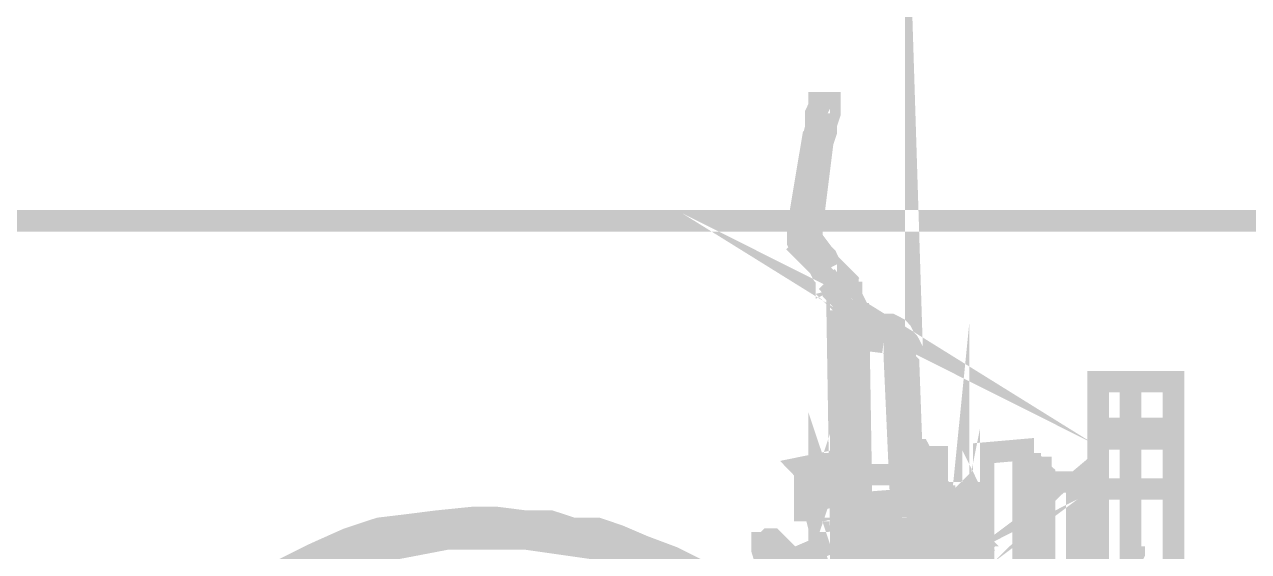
# Model space of a CAD drawing. Extents: x 0.1 to 11.6, y 0.3 to 16.2.
# Drawn here: x 7.908 to 8.478, y 14.886 to 15.131 of the extents above; entities that cross this region are included whole.
import ezdxf

# ---------------------------------------------------------------- set-up
doc = ezdxf.new("R2010")
doc.units = 0
doc.header["$MEASUREMENT"] = 0

msp = doc.modelspace()

# ---------------------------------------------------------------- linework, layer by layer
at = {"color": 0, "const_width": 0.01}
for points in [[(8.30501, 14.9917), (8.30832, 14.9917), (8.31168, 14.9917), (8.315, 14.99), (8.31668, 14.9883), (8.31836, 14.985), (8.31999, 14.9833), (8.32167, 14.98), (8.32167, 14.9783), (8.32335, 14.925), (8.32335, 14.9283), (8.32335, 14.9317), (8.32335, 14.9333), (8.32497, 14.9333), (8.32667, 14.93), (8.32835, 14.925), (8.33003, 14.92), (8.33003, 14.9183), (8.33003, 14.9167), (8.33003, 14.9183), (8.32167, 14.9267), (8.31999, 14.9733), (8.31836, 14.975), (8.31836, 14.9783), (8.31836, 14.98), (8.31668, 14.9817), (8.315, 14.9833), (8.315, 14.9867), (8.31332, 14.9883), (8.31, 14.99)], [(8.28, 15.0767), (8.28168, 15.0817), (8.28168, 15.085), (8.28331, 15.09), (8.28331, 15.0933), (8.28331, 15.095), (8.27832, 15.095), (8.27832, 15.0933), (8.27669, 15.09), (8.27669, 15.0833), (8.27501, 15.0767)], [(8.27501, 15.0367), (8.28, 15.0767), (8.27501, 15.0767), (8.26833, 15.0367)], [(8.27501, 15.0767), (8.28168, 15.075)], [(8.58501, 15.04), (7.62668, 15.04)], [(8.29665, 14.9983), (8.31, 14.99), (8.29665, 14.9967)], [(8.28, 15.025), (8.27501, 15.0317), (8.27001, 15.0267), (8.27501, 15.0217)], [(8.27501, 15.0317), (8.27501, 15.0333), (8.27501, 15.0367), (8.26833, 15.0367), (8.26833, 15.0317), (8.26833, 15.03), (8.27001, 15.0267)], [(8.28168, 15.025), (8.27669, 15.02)], [(8.28836, 15.015), (8.28999, 15.0133), (8.285, 15.0083), (8.28168, 15.0117)], [(8.28331, 15.01), (8.28836, 15.0133)], [(8.285, 15.0083), (8.285, 15.0067), (8.28668, 15.005), (8.29167, 15.01), (8.29167, 15.0117), (8.28999, 15.0133)], [(8.285, 15.0083), (8.28999, 15.0117)], [(8.29167, 15.01), (8.29167, 15.0083), (8.29167, 15.0067), (8.28668, 15.005), (8.28668, 15.0033)], [(8.28836, 15.0017), (8.28836, 15.0033), (8.28668, 15.0033), (8.28668, 14.9983), (8.28836, 14.8933), (8.28999, 14.8933), (8.29167, 14.8933), (8.29335, 14.8933), (8.29497, 14.8933), (8.29833, 14.8933), (8.29665, 14.9967), (8.29335, 14.9967), (8.29167, 14.9983), (8.28836, 15.0017), (8.28668, 15.0033), (8.29335, 15.005), (8.29665, 14.9983), (8.29665, 14.9967), (8.29497, 14.9967), (8.29167, 14.9967), (8.28999, 14.9967), (8.28836, 14.9983), (8.28668, 14.9983)], [(8.28668, 15.005), (8.28836, 15.005)], [(8.28836, 15.0033), (8.28999, 15.0033)], [(8.28836, 15.0033), (8.28999, 15.0033)], [(8.28836, 15.0033), (8.28999, 15.0033)], [(8.29167, 15.0067), (8.29335, 15.0067), (8.29335, 15.005)], [(8.29335, 15.0033), (8.29335, 14.9983)], [(8.29335, 14.9983), (8.29497, 14.9983), (8.29665, 14.9983)], [(8.29497, 14.8917), (8.29335, 14.9983)], [(8.29665, 14.9983), (8.29497, 14.9983)], [(8.30664, 14.9917), (8.29497, 14.9933), (8.29497, 14.9867)], [(8.29665, 14.995), (8.29833, 14.8933)], [(8.34332, 14.8933), (8.34332, 14.895), (8.345, 14.8967), (8.345, 14.9), (8.345, 14.9033), (8.345, 14.905), (8.345, 14.9083), (8.34668, 14.91), (8.345, 14.91), (8.34332, 14.8933), (8.34332, 14.895), (8.34169, 14.8967), (8.34169, 14.9), (8.34169, 14.9033), (8.34169, 14.9067), (8.34169, 14.9083), (8.34, 14.91), (8.34, 14.9083), (8.33832, 14.905), (8.33832, 14.9017), (8.33832, 14.9), (8.33832, 14.8983), (8.33832, 14.8967), (8.33832, 14.895), (8.33832, 14.8933), (8.33664, 14.8933), (8.33664, 14.895), (8.33664, 14.8967), (8.33664, 14.8983), (8.33664, 14.9017), (8.33664, 14.9033), (8.33664, 14.9067), (8.33664, 14.9083), (8.33664, 14.91), (8.33501, 14.91), (8.33501, 14.9067), (8.33501, 14.905), (8.33501, 14.9017), (8.33501, 14.9), (8.33501, 14.8983), (8.33501, 14.895), (8.33501, 14.8933), (8.33501, 14.895), (8.33501, 14.8967), (8.33501, 14.8983), (8.33501, 14.9), (8.33501, 14.9033)], [(8.29497, 14.985), (8.30832, 14.9833)], [(8.30832, 14.9833), (8.31, 14.9833), (8.31168, 14.9817), (8.31332, 14.98), (8.31332, 14.9783), (8.31332, 14.9767), (8.31668, 14.9017)], [(8.40831, 14.9433), (8.40831, 14.9467), (8.40831, 14.9517), (8.40831, 14.955), (8.40831, 14.9567), (8.40831, 14.96), (8.40831, 14.9617), (8.40831, 14.9633), (8.40831, 14.965), (8.42333, 14.965), (8.42333, 14.9633), (8.42333, 14.9617), (8.42333, 14.96), (8.42333, 14.9567), (8.42333, 14.955), (8.42333, 14.9517), (8.42333, 14.9467), (8.42333, 14.9433), (8.42333, 14.695)], [(8.44336, 14.8483), (8.44336, 14.9433), (8.42333, 14.9433), (8.42333, 14.9467), (8.42333, 14.9517), (8.42333, 14.955), (8.42333, 14.9567), (8.42333, 14.96), (8.42333, 14.9617), (8.42333, 14.9633), (8.42333, 14.965), (8.44336, 14.965), (8.44336, 14.9633), (8.44336, 14.9617), (8.44336, 14.96), (8.44336, 14.9567), (8.44336, 14.955), (8.44336, 14.9517), (8.44336, 14.9467), (8.44336, 14.9433)], [(8.42503, 14.9417), (8.40831, 14.9417)], [(8.44499, 14.9417), (8.42503, 14.9417)], [(8.35167, 14.9117), (8.35167, 14.91), (8.34831, 14.8933), (8.34831, 14.895), (8.34831, 14.8967), (8.34831, 14.9), (8.34831, 14.9033), (8.34668, 14.9067), (8.34668, 14.9083), (8.34668, 14.91)], [(8.44499, 14.9383), (8.42503, 14.9383), (8.40831, 14.9383)], [(8.27165, 14.92), (8.27333, 14.9217), (8.27333, 14.92), (8.27333, 14.9183), (8.27333, 14.915), (8.27333, 14.9133), (8.27333, 14.9117), (8.27333, 14.91), (8.27333, 14.9083)], [(8.32497, 14.9233), (8.32497, 14.9267), (8.32497, 14.93), (8.32497, 14.9317), (8.32497, 14.9333)], [(8.33333, 14.9283), (8.33333, 14.93), (8.33003, 14.93), (8.33003, 14.9283), (8.33333, 14.9283), (8.33333, 14.9267), (8.33333, 14.925), (8.33333, 14.9233)], [(8.37332, 14.88), (8.37332, 14.8867), (8.37332, 14.895), (8.37332, 14.9017), (8.37332, 14.9083), (8.37332, 14.9133), (8.37332, 14.9183), (8.37332, 14.9217), (8.37332, 14.9267), (8.37332, 14.93), (8.37332, 14.9317), (8.37332, 14.9333), (8.35499, 14.9317), (8.35499, 14.9283), (8.35499, 14.925), (8.35499, 14.9217), (8.35499, 14.9183), (8.35499, 14.9117), (8.35499, 14.9083), (8.35499, 14.9017), (8.35499, 14.895), (8.35499, 14.8867), (8.35499, 14.88)], [(8.27832, 14.9267), (8.28, 14.9267)], [(8.27832, 14.925), (8.27832, 14.92)], [(8.28836, 14.9067), (8.28836, 14.9083), (8.28836, 14.91), (8.28836, 14.9117), (8.28836, 14.9133), (8.28836, 14.915), (8.28836, 14.9167), (8.28836, 14.9183), (8.28836, 14.92), (8.28836, 14.9217), (8.28836, 14.9233), (8.28836, 14.925), (8.28836, 14.9267), (8.28668, 14.9267)], [(8.28836, 14.925), (8.28836, 14.92)], [(8.33501, 14.8767), (8.33333, 14.9183), (8.33165, 14.9167), (8.33003, 14.9167), (8.32835, 14.9167), (8.32667, 14.915), (8.32335, 14.9133), (8.31836, 14.91), (8.315, 14.9083), (8.31332, 14.9067), (8.31, 14.905), (8.30832, 14.9017), (8.30501, 14.9), (8.30333, 14.8983), (8.30333, 14.8967), (8.30165, 14.895), (8.30165, 14.8933), (8.30165, 14.8917), (8.30165, 14.89), (8.30333, 14.86)], [(8.34999, 14.88), (8.35667, 14.885), (8.35335, 14.8817), (8.34999, 14.88)], [(8.32335, 14.925), (8.32497, 14.9017)], [(8.32667, 14.9), (8.32497, 14.9), (8.32497, 14.9017), (8.32497, 14.905), (8.32497, 14.9067), (8.32497, 14.91), (8.32497, 14.9133), (8.32497, 14.9183), (8.32497, 14.9217), (8.32335, 14.925)], [(8.32335, 14.9233), (8.32497, 14.9233)], [(8.32335, 14.9233), (8.32497, 14.9233)], [(8.32667, 14.9), (8.32497, 14.9017), (8.32497, 14.9033), (8.32497, 14.9067), (8.32497, 14.9083), (8.32497, 14.9117), (8.32497, 14.915), (8.32497, 14.92), (8.32497, 14.9233)], [(8.33003, 14.9233), (8.33003, 14.925), (8.33003, 14.9267), (8.33003, 14.9283)], [(8.33165, 14.9267), (8.33501, 14.9267)], [(8.33165, 14.9233), (8.33501, 14.9233)], [(8.34999, 14.91), (8.34999, 14.9117), (8.35167, 14.9083), (8.35167, 14.9067), (8.35167, 14.9017), (8.35167, 14.8983), (8.35167, 14.8967), (8.35167, 14.8933), (8.35335, 14.8933)], [(8.37332, 14.88), (8.37332, 14.8867), (8.37332, 14.8933), (8.37332, 14.8983), (8.37332, 14.905), (8.37332, 14.9083), (8.37332, 14.9117), (8.37332, 14.9167), (8.37332, 14.9183), (8.37332, 14.92), (8.37332, 14.9217), (8.37332, 14.9233), (8.37332, 14.925), (8.375, 14.9267), (8.37668, 14.9267), (8.37668, 14.925), (8.37668, 14.9233), (8.37668, 14.92), (8.37668, 14.9183), (8.37668, 14.9133), (8.37668, 14.9083), (8.37668, 14.9033), (8.37668, 14.8967), (8.37668, 14.8917), (8.37668, 14.885), (8.37668, 14.8783)], [(8.38336, 14.88), (8.38336, 14.8867), (8.38336, 14.8933), (8.38336, 14.8983), (8.38336, 14.9033), (8.38336, 14.9083), (8.38336, 14.9117), (8.38336, 14.915), (8.38336, 14.9183), (8.38336, 14.92), (8.38336, 14.9217), (8.38167, 14.9233), (8.38167, 14.925), (8.37999, 14.925), (8.37831, 14.9267), (8.37668, 14.9267)], [(8.37831, 14.925), (8.37831, 14.9217), (8.37831, 14.92), (8.37831, 14.9167), (8.37831, 14.9133), (8.37831, 14.9083), (8.37831, 14.9033), (8.37831, 14.8967), (8.37831, 14.8917), (8.37831, 14.885), (8.37831, 14.8767)], [(8.40831, 14.9267), (8.39833, 14.9183), (8.38336, 14.9183), (8.38336, 14.9167), (8.38336, 14.9133), (8.38336, 14.91), (8.38336, 14.9083), (8.38336, 14.9033), (8.38336, 14.8983), (8.38336, 14.8933), (8.38336, 14.8867), (8.38336, 14.8817), (8.38336, 14.8733)], [(8.27333, 14.9217), (8.27333, 14.92)], [(8.27333, 14.92), (8.27333, 14.9183), (8.27333, 14.9167), (8.27333, 14.915), (8.27333, 14.9133), (8.27333, 14.9117), (8.27333, 14.91)], [(8.27832, 14.92), (8.28, 14.915)], [(8.28836, 14.9217), (8.28999, 14.9217)], [(8.28836, 14.9217), (8.28999, 14.9217)], [(8.28836, 14.92), (8.28836, 14.915)], [(8.315, 14.9217), (8.29497, 14.9217)], [(8.315, 14.9217), (8.31668, 14.9217), (8.31668, 14.9183)], [(8.31668, 14.9183), (8.315, 14.9183)], [(8.32667, 14.91), (8.32835, 14.9117), (8.32835, 14.91), (8.32835, 14.9083), (8.32835, 14.9067), (8.32835, 14.9033), (8.32835, 14.9), (8.32835, 14.8983), (8.32835, 14.895), (8.32835, 14.8933)], [(8.33003, 14.9217), (8.33165, 14.9217)], [(8.33333, 14.8433), (8.33333, 14.845), (8.33165, 14.9183)], [(8.33333, 14.9217), (8.33501, 14.9217)], [(8.34332, 14.91), (8.345, 14.9117), (8.345, 14.91), (8.345, 14.9083), (8.345, 14.9067), (8.345, 14.9033), (8.34668, 14.9), (8.34668, 14.8983), (8.34668, 14.8967)], [(8.37332, 14.9217), (8.375, 14.9217)], [(8.38336, 14.92), (8.38167, 14.9183), (8.38167, 14.9167)], [(8.38336, 14.9183), (8.38499, 14.9183)], [(8.39833, 14.9183), (8.39833, 14.915), (8.39833, 14.9133), (8.39833, 14.91), (8.39833, 14.9067), (8.39833, 14.9017), (8.39833, 14.8967), (8.39833, 14.8917), (8.39833, 14.885), (8.39833, 14.8783)], [(8.28, 14.915), (8.27832, 14.91)], [(8.28668, 14.9167), (8.28, 14.915)], [(8.31668, 14.915), (8.31836, 14.915)], [(8.31668, 14.915), (8.31668, 14.91)], [(8.32667, 14.9), (8.32835, 14.9033), (8.33003, 14.9067), (8.33165, 14.91), (8.33165, 14.915), (8.33165, 14.9167)], [(8.33832, 14.895), (8.33832, 14.8933), (8.33664, 14.8933), (8.33664, 14.895), (8.33664, 14.8967), (8.33664, 14.8983), (8.33664, 14.9), (8.33664, 14.9033), (8.33664, 14.905), (8.33501, 14.905), (8.33501, 14.9017), (8.33501, 14.8983), (8.33501, 14.8967), (8.33501, 14.895), (8.33501, 14.8933), (8.33501, 14.895), (8.33501, 14.8933), (8.33664, 14.8933), (8.33501, 14.895), (8.33501, 14.8967), (8.33501, 14.9017), (8.33501, 14.905), (8.33501, 14.9083), (8.33501, 14.9117), (8.33501, 14.9133), (8.33501, 14.9117), (8.33501, 14.91), (8.33501, 14.9083), (8.33501, 14.9067), (8.33501, 14.905), (8.33501, 14.9067), (8.33501, 14.9083), (8.33501, 14.91), (8.33501, 14.9083), (8.33501, 14.9067)], [(8.33003, 14.8733), (8.33003, 14.9167)], [(8.33003, 14.915), (8.33165, 14.845), (8.33003, 14.915), (8.33165, 14.845), (8.33165, 14.8167)], [(8.33165, 14.915), (8.33003, 14.8833)], [(8.33165, 14.9167), (8.33501, 14.9167)], [(8.33664, 14.905), (8.33664, 14.9083), (8.33664, 14.91), (8.33664, 14.9117), (8.33501, 14.9117), (8.33501, 14.9133), (8.33333, 14.9133)], [(8.34332, 14.895), (8.34332, 14.8933), (8.34169, 14.8933), (8.34, 14.8967), (8.34, 14.9), (8.34, 14.905), (8.33832, 14.9083), (8.33832, 14.9117), (8.33832, 14.9133), (8.33832, 14.9117), (8.33664, 14.9117)], [(8.33832, 14.9117), (8.33832, 14.9133), (8.33832, 14.9117), (8.34, 14.9117), (8.34, 14.91), (8.34, 14.9083), (8.34, 14.9067), (8.34, 14.9033), (8.34169, 14.9), (8.34169, 14.8967), (8.34169, 14.895), (8.34668, 14.895)], [(8.34999, 14.895), (8.34999, 14.8933), (8.34831, 14.8933), (8.34999, 14.8933), (8.34831, 14.895), (8.34831, 14.8967), (8.34831, 14.9017), (8.34668, 14.905), (8.34668, 14.9067), (8.34668, 14.9083), (8.34668, 14.91), (8.34668, 14.9117), (8.345, 14.9133), (8.34332, 14.9133), (8.34332, 14.9117), (8.34, 14.9117)], [(8.34332, 14.9117), (8.345, 14.9117), (8.345, 14.91), (8.345, 14.9083), (8.345, 14.9067), (8.345, 14.905), (8.345, 14.9017), (8.34668, 14.8967), (8.34668, 14.895), (8.34668, 14.8933), (8.34831, 14.8933), (8.34831, 14.895), (8.35167, 14.895), (8.35167, 14.8933), (8.35335, 14.8933), (8.35335, 14.895), (8.35335, 14.8967), (8.35335, 14.8983), (8.35335, 14.9), (8.35335, 14.9033), (8.35167, 14.9067), (8.35167, 14.9083), (8.35167, 14.91), (8.35167, 14.9117), (8.35335, 14.9117), (8.35335, 14.9133), (8.35335, 14.9117), (8.35335, 14.91), (8.35335, 14.9083), (8.35335, 14.9067), (8.35335, 14.9033), (8.35335, 14.9), (8.35335, 14.8967)], [(8.34831, 14.8933), (8.34831, 14.895), (8.34668, 14.8967), (8.34668, 14.9017), (8.34668, 14.9083), (8.345, 14.91), (8.345, 14.9133)], [(8.35167, 14.9117), (8.35167, 14.9133), (8.34999, 14.9133), (8.34999, 14.9117)], [(8.35335, 14.8983), (8.35335, 14.9), (8.35167, 14.9033), (8.35167, 14.905), (8.35167, 14.9083), (8.35167, 14.91), (8.35167, 14.9117), (8.34999, 14.9117), (8.34999, 14.9133)], [(8.38167, 14.875), (8.38167, 14.8817), (8.38167, 14.8883), (8.38167, 14.8933), (8.38167, 14.8983), (8.38167, 14.9033), (8.38167, 14.9083), (8.38167, 14.9117), (8.38167, 14.9133), (8.38167, 14.915), (8.38167, 14.9167)], [(8.38167, 14.9167), (8.38167, 14.915), (8.38167, 14.9133), (8.38167, 14.91), (8.38167, 14.9067), (8.38167, 14.9033), (8.38167, 14.8983), (8.38167, 14.8933), (8.38167, 14.8867), (8.38167, 14.88), (8.38167, 14.8733), (8.38167, 14.8667), (8.38167, 14.86), (8.38167, 14.8517), (8.38167, 14.8433), (8.38167, 14.835), (8.38167, 14.8267), (8.38167, 14.8183)], [(8.38336, 14.9167), (8.38167, 14.9167)], [(8.40831, 14.915), (8.42503, 14.915)], [(8.42503, 14.915), (8.44499, 14.915)], [(8.27165, 14.9083), (8.27333, 14.9083)], [(8.27333, 14.91), (8.27333, 14.9083)], [(8.27832, 14.91), (8.28, 14.905)], [(8.28836, 14.91), (8.28836, 14.905)], [(8.28836, 14.9083), (8.28999, 14.9083)], [(8.28836, 14.9067), (8.28999, 14.9067)], [(8.29497, 14.9083), (8.31668, 14.91)], [(8.31668, 14.91), (8.31836, 14.91)], [(8.32497, 14.91), (8.32667, 14.91)], [(8.32497, 14.91), (8.32667, 14.91)], [(8.32667, 14.91), (8.32667, 14.9083), (8.32667, 14.9067), (8.32667, 14.9033), (8.32667, 14.9017), (8.32667, 14.8983), (8.32667, 14.8967), (8.32667, 14.895)], [(8.32667, 14.9067), (8.33165, 14.9067)], [(8.32667, 14.9067), (8.33165, 14.9067)], [(8.33165, 14.9067), (8.32667, 14.9067)], [(8.33165, 14.9067), (8.32667, 14.9067)], [(8.32835, 14.9117), (8.33165, 14.9117), (8.33165, 14.91), (8.33165, 14.9067), (8.33165, 14.905), (8.33165, 14.9017), (8.33165, 14.8983), (8.33165, 14.8967), (8.33165, 14.895), (8.33165, 14.8933), (8.33165, 14.8917)], [(8.33501, 14.9117), (8.33165, 14.9117)], [(8.33165, 14.9117), (8.33333, 14.9117)], [(8.33165, 14.9117), (8.33501, 14.9117)], [(8.33165, 14.905), (8.33165, 14.9067), (8.33165, 14.9083), (8.33165, 14.91)], [(8.33165, 14.9067), (8.33165, 14.905)], [(8.33165, 14.9067), (8.33333, 14.9067)], [(8.33165, 14.9067), (8.33333, 14.905), (8.33165, 14.9017)], [(8.33501, 14.9017), (8.33165, 14.9067)], [(8.33501, 14.9117), (8.33333, 14.9117)], [(8.33501, 14.9117), (8.33501, 14.91), (8.33501, 14.9083), (8.33501, 14.9033), (8.33501, 14.9)], [(8.33501, 14.8933), (8.33501, 14.8967), (8.33501, 14.8983), (8.33501, 14.9017), (8.33664, 14.905), (8.33664, 14.9067), (8.33664, 14.9083), (8.33664, 14.91)], [(8.33664, 14.9117), (8.33832, 14.9117)], [(8.33832, 14.9117), (8.33832, 14.91), (8.33832, 14.9083), (8.33664, 14.905), (8.33664, 14.9017), (8.33664, 14.8983)], [(8.33664, 14.91), (8.33664, 14.9117)], [(8.33664, 14.8983), (8.33664, 14.9017), (8.33832, 14.905), (8.33832, 14.9067), (8.33832, 14.91)], [(8.33664, 14.91), (8.33832, 14.91)], [(8.33832, 14.9117), (8.34, 14.9117)], [(8.33832, 14.9117), (8.33832, 14.91), (8.33832, 14.9083), (8.33832, 14.9067), (8.33832, 14.9033), (8.33832, 14.9), (8.34, 14.8983), (8.34, 14.8967)], [(8.34, 14.9117), (8.33832, 14.9117), (8.33832, 14.9067), (8.33832, 14.9033), (8.33832, 14.8983)], [(8.33832, 14.91), (8.34, 14.91)], [(8.33832, 14.8983), (8.33832, 14.9), (8.33832, 14.9033), (8.34, 14.905), (8.34, 14.9067), (8.34, 14.9083), (8.34, 14.91)], [(8.34, 14.9117), (8.34169, 14.9117)], [(8.34, 14.91), (8.34, 14.9117)], [(8.34, 14.9117), (8.34, 14.91)], [(8.34169, 14.8933), (8.34169, 14.895), (8.34332, 14.8967), (8.34332, 14.9), (8.34332, 14.9017), (8.34332, 14.9033), (8.34332, 14.9067), (8.34332, 14.9083), (8.345, 14.91)], [(8.345, 14.91), (8.345, 14.9067), (8.34332, 14.9017), (8.34332, 14.8967), (8.34332, 14.8933), (8.34332, 14.8917)], [(8.345, 14.9117), (8.345, 14.91)], [(8.345, 14.9117), (8.345, 14.91)], [(8.345, 14.91), (8.34668, 14.91)], [(8.345, 14.91), (8.34668, 14.91)], [(8.35167, 14.895), (8.35167, 14.8967), (8.35167, 14.8983), (8.34999, 14.9), (8.34999, 14.9033), (8.34999, 14.9067), (8.34999, 14.9083), (8.34999, 14.91), (8.34999, 14.9117), (8.34668, 14.9117)], [(8.34668, 14.9117), (8.34831, 14.9117)], [(8.34831, 14.8933), (8.34831, 14.895), (8.34831, 14.8967), (8.34831, 14.9), (8.34999, 14.9017), (8.34999, 14.9033), (8.34999, 14.9067), (8.34999, 14.9083), (8.34999, 14.91)], [(8.35167, 14.91), (8.34999, 14.9083), (8.34999, 14.905), (8.34999, 14.9), (8.34999, 14.895), (8.34831, 14.8917)], [(8.34999, 14.9117), (8.35167, 14.9117)], [(8.34999, 14.91), (8.35167, 14.9117)], [(8.34999, 14.9117), (8.34999, 14.91)], [(8.35499, 14.8917), (8.35499, 14.89), (8.35335, 14.89), (8.35167, 14.8883), (8.34999, 14.8867), (8.34999, 14.885), (8.35335, 14.89), (8.35335, 14.8917), (8.35335, 14.8933), (8.35335, 14.8967), (8.35335, 14.8983), (8.35335, 14.9017), (8.35335, 14.905), (8.35335, 14.9083), (8.35335, 14.91), (8.35499, 14.91), (8.35335, 14.91)], [(8.34999, 14.8933), (8.34999, 14.895), (8.34999, 14.8967), (8.34999, 14.9), (8.35167, 14.9017), (8.35167, 14.905), (8.35167, 14.9083), (8.35167, 14.91)], [(8.35335, 14.91), (8.35167, 14.91), (8.35167, 14.9117), (8.35167, 14.91)], [(8.35335, 14.9117), (8.35167, 14.9117)], [(8.35167, 14.91), (8.35167, 14.9117), (8.35335, 14.9117)], [(8.35167, 14.9117), (8.35167, 14.91)], [(8.35167, 14.91), (8.35335, 14.91)], [(8.35167, 14.91), (8.35167, 14.9083), (8.35167, 14.9067), (8.35167, 14.905), (8.35167, 14.9033), (8.35167, 14.9), (8.35335, 14.8983), (8.35335, 14.8967), (8.35335, 14.895)], [(8.35167, 14.91), (8.35335, 14.91)], [(8.35167, 14.91), (8.35335, 14.91)], [(8.35335, 14.9117), (8.35499, 14.9117)], [(8.35335, 14.9117), (8.35499, 14.9117)], [(8.35335, 14.9117), (8.35499, 14.9117)], [(8.35335, 14.9117), (8.35499, 14.9117)], [(8.35335, 14.9117), (8.35335, 14.91)], [(8.35335, 14.9117), (8.35499, 14.9117)], [(8.35499, 14.9117), (8.35499, 14.9083), (8.35499, 14.905), (8.35499, 14.9017), (8.35335, 14.8983), (8.35335, 14.895), (8.35335, 14.8917)], [(8.35335, 14.91), (8.35499, 14.91)], [(8.35335, 14.8917), (8.35335, 14.8933), (8.35335, 14.895), (8.35335, 14.8967), (8.35335, 14.8983), (8.35335, 14.9017), (8.35335, 14.9033), (8.35335, 14.905), (8.35335, 14.9083), (8.35335, 14.91)], [(8.35335, 14.91), (8.35499, 14.91)], [(8.35335, 14.91), (8.35499, 14.91), (8.35499, 14.9083), (8.35499, 14.9067), (8.35499, 14.9033), (8.35499, 14.9), (8.35499, 14.8983), (8.35499, 14.8967)], [(8.35335, 14.91), (8.35335, 14.9083), (8.35335, 14.905), (8.35335, 14.9033), (8.35335, 14.9017), (8.35335, 14.8983), (8.35335, 14.895), (8.35335, 14.8933)], [(8.35335, 14.91), (8.35499, 14.91)], [(8.35499, 14.91), (8.35667, 14.91)], [(8.35499, 14.9083), (8.35667, 14.9083)], [(8.35667, 14.9083), (8.35499, 14.9083)], [(8.22331, 14.8767), (8.21001, 14.8833), (8.19667, 14.8883), (8.185, 14.8933), (8.17503, 14.8967), (8.16336, 14.8967), (8.15332, 14.9), (8.14165, 14.9), (8.12831, 14.9017), (8.11664, 14.9017), (8.09999, 14.9), (8.08664, 14.8983), (8.07335, 14.8967), (8.05832, 14.8917), (8.04335, 14.885), (8.02669, 14.8767)], [(8.27832, 14.905), (8.28, 14.905)], [(8.28999, 14.8833), (8.31332, 14.8883), (8.315, 14.8883), (8.31836, 14.89), (8.31999, 14.8917), (8.32167, 14.8933), (8.32335, 14.895), (8.32335, 14.8967), (8.32497, 14.9), (8.32497, 14.9017)], [(8.31668, 14.9017), (8.31668, 14.9), (8.315, 14.8983), (8.315, 14.8967), (8.31332, 14.8967), (8.31168, 14.8967), (8.31168, 14.895), (8.29665, 14.8917)], [(8.32667, 14.9017), (8.33165, 14.9017)], [(8.33165, 14.9017), (8.32667, 14.9017)], [(8.33165, 14.9017), (8.32667, 14.9017)], [(8.32667, 14.9017), (8.33165, 14.9017)], [(8.33165, 14.9017), (8.33333, 14.9), (8.33165, 14.8983)], [(8.33501, 14.905), (8.33165, 14.905)], [(8.33165, 14.8983), (8.33501, 14.9017)], [(8.33501, 14.905), (8.33664, 14.905)], [(8.33501, 14.905), (8.33501, 14.9033)], [(8.33664, 14.905), (8.33664, 14.9033)], [(8.35499, 14.905), (8.35667, 14.905)], [(7.91835, 14.695), (7.91997, 14.695), (7.92333, 14.73), (7.93164, 14.765), (7.94667, 14.7967), (7.96832, 14.8267), (7.99333, 14.8517), (8.02165, 14.8717), (8.05501, 14.8867), (8.09, 14.8967), (8.125, 14.9), (8.16, 14.8967), (8.19499, 14.8867), (8.22667, 14.8717), (8.25667, 14.8517), (8.28168, 14.8267), (8.30165, 14.7967), (8.31836, 14.765), (8.32667, 14.73), (8.33003, 14.695), (8.33165, 14.695)], [(8.02832, 14.8767), (8.03999, 14.8817), (8.05165, 14.8867), (8.06332, 14.89), (8.07497, 14.895), (8.08664, 14.8967), (8.09999, 14.8983), (8.11165, 14.9), (8.125, 14.9), (8.13667, 14.9), (8.15001, 14.8983), (8.16168, 14.8967), (8.17333, 14.895), (8.185, 14.89), (8.19667, 14.8867), (8.20833, 14.8817), (8.22, 14.8767)], [(8.28836, 14.8917), (8.28, 14.89), (8.27832, 14.8967), (8.28836, 14.8967), (8.28836, 14.8983)], [(8.29497, 14.8983), (8.28999, 14.8983)], [(8.29335, 14.8917), (8.29335, 14.8933), (8.29497, 14.8933), (8.29497, 14.895), (8.29497, 14.8967), (8.29497, 14.8983)], [(8.33165, 14.8983), (8.32667, 14.8983)], [(8.32667, 14.8983), (8.33165, 14.8983)], [(8.32667, 14.8983), (8.33165, 14.8983)], [(8.33165, 14.8983), (8.32667, 14.8983)], [(8.32667, 14.895), (8.32667, 14.8933)], [(8.33165, 14.9), (8.33333, 14.9)], [(8.33165, 14.9), (8.33165, 14.8967), (8.33165, 14.895), (8.33165, 14.8933), (8.33165, 14.895), (8.33165, 14.8967)], [(8.33501, 14.9), (8.33165, 14.9)], [(8.33165, 14.8967), (8.33165, 14.8983), (8.33165, 14.9)], [(8.33165, 14.8967), (8.33333, 14.8967)], [(8.33501, 14.895), (8.33664, 14.895)], [(8.33501, 14.895), (8.33664, 14.895)], [(8.33501, 14.895), (8.33664, 14.895)], [(8.33664, 14.8933), (8.33664, 14.895), (8.33664, 14.8967), (8.33664, 14.8983)], [(8.33664, 14.8917), (8.33664, 14.8933), (8.33664, 14.895), (8.33832, 14.8983)], [(8.33664, 14.8983), (8.33664, 14.8967), (8.33664, 14.895), (8.33664, 14.8933)], [(8.33664, 14.8983), (8.33832, 14.8983)], [(8.33664, 14.895), (8.34, 14.895), (8.34, 14.8933), (8.34169, 14.8933), (8.34169, 14.895)], [(8.33664, 14.895), (8.33832, 14.895)], [(8.33832, 14.8967), (8.33832, 14.8983)], [(8.33832, 14.8933), (8.33832, 14.8967)], [(8.34169, 14.895), (8.34169, 14.8933)], [(8.34668, 14.895), (8.34831, 14.8933)], [(8.35499, 14.895), (8.35335, 14.8967), (8.35335, 14.8983)], [(8.35335, 14.8967), (8.35499, 14.8967)], [(8.35335, 14.895), (8.35499, 14.895)], [(8.35335, 14.895), (8.35499, 14.895)], [(8.35335, 14.895), (8.35499, 14.895)], [(8.35335, 14.895), (8.35499, 14.895)], [(8.35335, 14.895), (8.35335, 14.8933)], [(8.35499, 14.8983), (8.35667, 14.8983)], [(8.35499, 14.8983), (8.35499, 14.895), (8.35499, 14.8933)], [(8.35499, 14.8983), (8.35667, 14.8983)], [(8.35499, 14.8933), (8.35499, 14.895), (8.35499, 14.8967), (8.35499, 14.8983)], [(8.35667, 14.8983), (8.35499, 14.8983)], [(8.35499, 14.8933), (8.35499, 14.895)], [(8.35499, 14.895), (8.35667, 14.895)], [(8.03, 14.87), (8.06332, 14.8833), (8.09831, 14.8917), (8.13499, 14.8933), (8.16997, 14.8883), (8.20503, 14.8767)], [(8.21001, 14.8733), (8.17665, 14.8867), (8.14165, 14.8917), (8.10499, 14.8917), (8.06999, 14.885), (8.03668, 14.8717)], [(8.29167, 14.8517), (8.28168, 14.8667), (8.28, 14.8667), (8.28, 14.8683), (8.25836, 14.89), (8.25667, 14.8917), (8.25499, 14.8917), (8.25331, 14.89), (8.25168, 14.89), (8.25168, 14.8883), (8.25168, 14.8867), (8.25836, 14.865)], [(8.26167, 14.865), (8.25499, 14.8867), (8.25499, 14.8883), (8.25667, 14.8883), (8.25667, 14.89), (8.25667, 14.8883), (8.27832, 14.8667)], [(8.28999, 14.8917), (8.28331, 14.89), (8.28168, 14.89), (8.28, 14.89), (8.28, 14.8883), (8.26833, 14.8833), (8.27165, 14.8767)], [(8.29833, 14.8933), (8.28999, 14.8933), (8.28999, 14.865), (8.29167, 14.8617), (8.29167, 14.86), (8.29167, 14.8567), (8.29497, 14.855)], [(8.29497, 14.8917), (8.28999, 14.8917)], [(8.29167, 14.8933), (8.29335, 14.8933)], [(8.29167, 14.8917), (8.29335, 14.8917)], [(8.29497, 14.8933), (8.29335, 14.8933)], [(8.29833, 14.8933), (8.30003, 14.8933)], [(8.30333, 14.88), (8.30333, 14.8817), (8.30333, 14.8867), (8.30832, 14.89), (8.31332, 14.8933), (8.31836, 14.89), (8.31668, 14.89), (8.315, 14.8917), (8.31332, 14.8917), (8.31168, 14.8917), (8.31, 14.89), (8.30832, 14.89), (8.30664, 14.8883), (8.30501, 14.8883), (8.30501, 14.8867), (8.30333, 14.885), (8.30333, 14.8833), (8.30333, 14.8817), (8.30333, 14.8817), (8.30333, 14.875)], [(8.31, 14.8717), (8.30832, 14.8717), (8.30664, 14.8733), (8.30501, 14.875), (8.30501, 14.8767), (8.30501, 14.8783), (8.30333, 14.8783), (8.30333, 14.88), (8.30333, 14.8817), (8.30501, 14.8833), (8.30501, 14.885), (8.30664, 14.8867), (8.30664, 14.8883), (8.30832, 14.8883), (8.30832, 14.89)], [(8.30832, 14.89), (8.31, 14.89), (8.31168, 14.89), (8.31332, 14.89), (8.315, 14.89), (8.31668, 14.89), (8.31836, 14.89), (8.31999, 14.89)], [(8.31999, 14.89), (8.31999, 14.8883), (8.32167, 14.8883), (8.32167, 14.8867), (8.32335, 14.885), (8.32497, 14.8833), (8.32497, 14.8817), (8.32497, 14.88), (8.32497, 14.8783), (8.32335, 14.8767), (8.32335, 14.875), (8.32335, 14.8733), (8.32167, 14.8733), (8.31999, 14.8717)], [(8.32667, 14.8933), (8.32835, 14.8917)], [(8.32835, 14.8933), (8.32835, 14.8917)], [(8.32835, 14.8917), (8.33165, 14.8917)], [(8.33165, 14.8933), (8.33333, 14.8933)], [(8.33165, 14.8933), (8.33501, 14.8933)], [(8.33501, 14.8933), (8.33664, 14.8933)], [(8.33501, 14.8933), (8.33501, 14.8917)], [(8.33501, 14.8933), (8.33664, 14.8933)], [(8.33501, 14.8933), (8.33664, 14.8933)], [(8.33501, 14.8917), (8.33664, 14.8917)], [(8.33664, 14.8933), (8.33832, 14.8933)], [(8.33664, 14.8933), (8.33832, 14.8933)], [(8.33664, 14.8933), (8.33832, 14.8933)], [(8.33664, 14.8933), (8.33832, 14.8933)], [(8.33832, 14.8933), (8.33664, 14.8917)], [(8.34169, 14.865), (8.34169, 14.8883), (8.34169, 14.865), (8.34, 14.87)], [(8.34169, 14.8933), (8.34332, 14.8933)], [(8.34169, 14.8933), (8.34332, 14.8933)], [(8.34169, 14.8933), (8.34332, 14.8933)], [(8.34332, 14.8933), (8.345, 14.8933)], [(8.34668, 14.8933), (8.34831, 14.8933)], [(8.34831, 14.8917), (8.34999, 14.8917)], [(8.35667, 14.89), (8.35335, 14.8867), (8.35167, 14.8867)], [(8.35167, 14.8867), (8.35335, 14.8883), (8.35667, 14.89)], [(8.35335, 14.8933), (8.35499, 14.8933)], [(8.35335, 14.8933), (8.35499, 14.8933)], [(8.35499, 14.8933), (8.35499, 14.8917), (8.35335, 14.8917)], [(8.35499, 14.8933), (8.35667, 14.8933)], [(8.35499, 14.8933), (8.35667, 14.8933)], [(8.35499, 14.8933), (8.35667, 14.8933)], [(8.35667, 14.8917), (8.35499, 14.89)], [(8.35499, 14.89), (8.35667, 14.89)], [(8.09831, 14.74), (8.34169, 14.8817), (8.34999, 14.885), (8.34999, 14.875)], [(8.35667, 14.8883), (8.34999, 14.885), (8.34332, 14.88), (8.16835, 14.7567), (8.15831, 14.745), (8.15332, 14.7317), (8.155, 14.7183), (8.16336, 14.705), (8.17503, 14.6967), (8.18832, 14.6933)], [(8.15668, 14.7167), (8.15668, 14.7183), (8.155, 14.725), (8.155, 14.73), (8.15668, 14.7367), (8.15831, 14.7417), (8.16, 14.7467), (8.16499, 14.7517), (8.16835, 14.755), (8.34999, 14.885)], [(8.28999, 14.885), (8.285, 14.8833), (8.28331, 14.8833), (8.28331, 14.8817), (8.27333, 14.875)], [(8.28836, 14.8417), (8.34999, 14.885), (8.35499, 14.8883)], [(8.34999, 14.8767), (8.34999, 14.88), (8.34999, 14.88), (8.28999, 14.845)], [(8.30832, 14.8517), (8.31999, 14.8617), (8.32167, 14.865), (8.32335, 14.8667), (8.32497, 14.8683), (8.32667, 14.8717), (8.32835, 14.875), (8.32835, 14.8783), (8.33003, 14.88), (8.33003, 14.8833)], [(8.33165, 14.8883), (8.33501, 14.8883)], [(8.33832, 14.885), (8.33832, 14.8867), (8.33832, 14.8883), (8.34, 14.8883), (8.34, 14.8867), (8.34, 14.885), (8.34169, 14.885), (8.34169, 14.8833), (8.34, 14.8833), (8.34, 14.8817), (8.34, 14.88)], [(8.33832, 14.8867), (8.34, 14.8867), (8.33832, 14.8867), (8.33832, 14.885), (8.34, 14.885), (8.34, 14.8833), (8.33832, 14.8833), (8.33832, 14.8817), (8.33832, 14.88)], [(8.33832, 14.8833), (8.33832, 14.885)], [(8.34169, 14.8617), (8.34169, 14.8817), (8.34169, 14.8633), (8.34, 14.8683)], [(8.34, 14.8883), (8.34169, 14.8883)], [(8.34, 14.8867), (8.34169, 14.8867)], [(8.34, 14.8867), (8.34169, 14.8867)], [(8.34, 14.8867), (8.34169, 14.8867)], [(8.34, 14.885), (8.34, 14.8867)], [(8.34, 14.8867), (8.34169, 14.8867)], [(8.34169, 14.88), (8.34169, 14.86), (8.34, 14.865)], [(8.34, 14.885), (8.34169, 14.885)], [(8.34, 14.8833), (8.34169, 14.8833)], [(8.34999, 14.875), (8.34999, 14.885), (8.34831, 14.8883), (8.34169, 14.8883)], [(8.34169, 14.8867), (8.34169, 14.8633)], [(8.34169, 14.8633), (8.34169, 14.8867), (8.34169, 14.865)], [(8.34169, 14.8867), (8.34169, 14.865)], [(8.34169, 14.885), (8.34169, 14.8633)], [(8.34332, 14.8867), (8.34332, 14.8883)], [(8.34332, 14.8833), (8.34332, 14.8867)], [(8.34332, 14.8783), (8.34332, 14.8833)], [(8.34831, 14.8883), (8.34831, 14.8867), (8.34831, 14.885)], [(8.34831, 14.885), (8.34831, 14.8833), (8.34831, 14.88), (8.34831, 14.8767), (8.34831, 14.8733), (8.34831, 14.8683), (8.34831, 14.8633), (8.34831, 14.8567), (8.34831, 14.8517), (8.34831, 14.845), (8.34831, 14.8383), (8.34831, 14.8317), (8.34831, 14.825), (8.34831, 14.8167), (8.34831, 14.81), (8.34831, 14.8033), (8.34831, 14.7967), (8.34831, 14.79), (8.34831, 14.7833), (8.34831, 14.7767), (8.34831, 14.7717), (8.34831, 14.7667), (8.34831, 14.7617), (8.34831, 14.7583)], [(8.34999, 14.8867), (8.34999, 14.885)], [(8.34999, 14.885), (8.35167, 14.885)], [(8.34999, 14.885), (8.35167, 14.885)], [(8.34999, 14.88), (8.34999, 14.8833), (8.34999, 14.885), (8.34999, 14.88)], [(8.34999, 14.885), (8.35335, 14.8833), (8.35335, 14.8817), (8.35335, 14.8783)], [(8.34999, 14.885), (8.35167, 14.885)], [(8.34999, 14.885), (8.35167, 14.885)], [(8.42503, 14.8883), (8.42503, 14.8867), (8.42503, 14.885), (8.42333, 14.8817), (8.42333, 14.88), (8.42333, 14.8783), (8.42165, 14.8767), (8.42165, 14.875), (8.41997, 14.8733)], [(8.34169, 14.8817), (8.25331, 14.82), (8.16667, 14.7567), (8.15668, 14.7467), (8.15169, 14.7333), (8.15332, 14.7183), (8.16168, 14.705), (8.17333, 14.6967), (8.18668, 14.695)], [(8.33664, 14.875), (8.33501, 14.8767), (8.33664, 14.875), (8.33664, 14.8767), (8.33664, 14.8783)], [(8.34, 14.88), (8.34, 14.8817)], [(8.34169, 14.8617), (8.34169, 14.8817)]]:
    msp.add_lwpolyline(points, dxfattribs=at)
for points in [[(8.28, 15.025), (8.28168, 15.0233), (8.28331, 15.02), (8.28668, 15.0167), (8.28836, 15.015), (8.28168, 15.0117), (8.28168, 15.0133), (8.28, 15.015), (8.27832, 15.0183), (8.27501, 15.0217), (8.28, 15.025)], [(8.29665, 14.995), (8.29833, 14.8933), (8.29665, 14.995)], [(8.28, 14.915), (8.27832, 14.91), (8.27832, 14.9117), (8.27832, 14.9133), (8.27832, 14.915), (8.27832, 14.9167), (8.27832, 14.9183), (8.27832, 14.92), (8.28, 14.915)], [(8.42333, 14.9433), (8.40831, 14.9433), (8.40831, 14.695), (8.42333, 14.695), (8.42333, 14.9433)], [(8.27001, 14.925), (8.27165, 14.9233), (8.27165, 14.92), (8.27165, 14.9167), (8.27165, 14.9133), (8.27165, 14.91), (8.27165, 14.9083), (8.27165, 14.9067), (8.27165, 14.905), (8.27832, 14.905), (8.27832, 14.9067), (8.27832, 14.9083), (8.27832, 14.91), (8.28, 14.905), (8.28836, 14.9067), (8.28836, 14.91), (8.28668, 14.9167), (8.28836, 14.92), (8.28668, 14.9267), (8.27832, 14.9267), (8.27832, 14.925), (8.27832, 14.9233), (8.27832, 14.9217), (8.27832, 14.92), (8.27832, 14.9267), (8.27001, 14.925)], [(8.33333, 14.9183), (8.33333, 14.92), (8.33333, 14.9217), (8.33003, 14.9217), (8.33333, 14.9217), (8.33333, 14.9233), (8.33003, 14.9233), (8.33003, 14.9217), (8.33003, 14.92), (8.33003, 14.9183), (8.33333, 14.9183)], [(8.33165, 14.9183), (8.33501, 14.9183), (8.33165, 14.9183)], [(8.33165, 14.9067), (8.33333, 14.9067), (8.33165, 14.9067)], [(8.35667, 14.9083), (8.35499, 14.9083), (8.35667, 14.9083)], [(8.32497, 14.8817), (8.32497, 14.8867), (8.31836, 14.89), (8.31999, 14.8883), (8.32167, 14.8867), (8.32335, 14.885), (8.32335, 14.8833), (8.32497, 14.8817)], [(8.33165, 14.8983), (8.33333, 14.8983), (8.33165, 14.8983)], [(8.33501, 14.8967), (8.33165, 14.8967), (8.33501, 14.8967)], [(8.35499, 14.8983), (8.35667, 14.8983), (8.35499, 14.8983)], [(8.35667, 14.8983), (8.35499, 14.8983), (8.35667, 14.8983)], [(8.35499, 14.895), (8.35667, 14.895), (8.35499, 14.895)], [(8.35499, 14.895), (8.35667, 14.895), (8.35499, 14.895)], [(8.35499, 14.8933), (8.35667, 14.8933), (8.35499, 14.8933)], [(8.35499, 14.8933), (8.35667, 14.8933), (8.35499, 14.8933)], [(8.315, 14.8733), (8.31836, 14.8767), (8.31999, 14.88), (8.31836, 14.885), (8.315, 14.8867), (8.31, 14.885), (8.30832, 14.88), (8.31, 14.8767), (8.315, 14.8733)], [(8.315, 14.8733), (8.31836, 14.8767), (8.31999, 14.88), (8.31836, 14.885), (8.315, 14.8867), (8.31, 14.885), (8.30832, 14.88), (8.31, 14.8767), (8.315, 14.8733)], [(8.315, 14.875), (8.31836, 14.8767), (8.31999, 14.88), (8.31836, 14.8833), (8.315, 14.885), (8.31, 14.8833), (8.31, 14.88), (8.31, 14.8767), (8.315, 14.875)], [(8.34, 14.8883), (8.34169, 14.8883), (8.34, 14.8883)], [(8.34, 14.8867), (8.34169, 14.8867), (8.34, 14.8867)], [(8.32497, 14.875), (8.31836, 14.8733), (8.31999, 14.8733), (8.32167, 14.8733), (8.32167, 14.875), (8.32335, 14.875), (8.32335, 14.8767), (8.32335, 14.8783), (8.32497, 14.88), (8.32497, 14.8817), (8.32497, 14.875)]]:
    msp.add_lwpolyline(points, close=True, dxfattribs=at)

doc.saveas('drawing.dxf')
